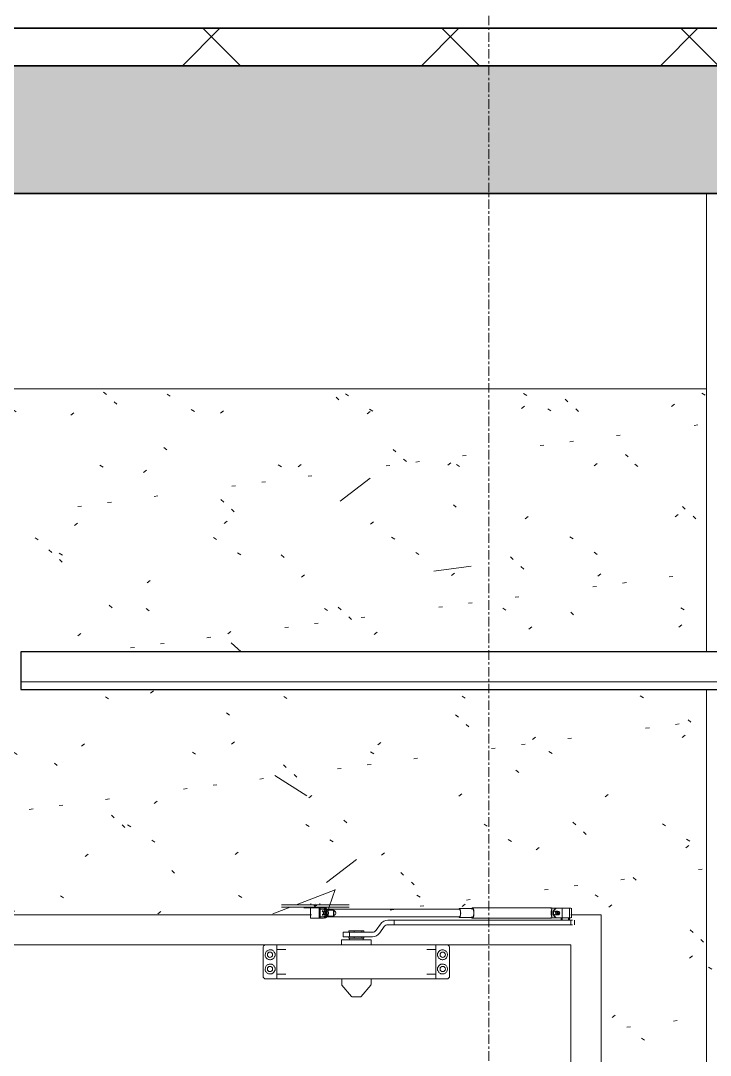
# Model space of a CAD drawing. Header units: millimetres. Extents: x 1240 to 198004, y -7796 to 35300.
# Drawn here: x 161841 to 162759, y 4213 to 5590 of the extents above; entities that cross this region are included whole.
import ezdxf

# ---------------------------------------------------------------- set-up
doc = ezdxf.new("R2010")
doc.units = ezdxf.units.MM
doc.linetypes.add('Grid Line', pattern=[22.225, 12.7, -3.175, 3.175, -3.175])
for name, color, linetype, lineweight in [('0-2', 50, 'Continuous', 5), ('A-CLNG', 13, 'Continuous', 9), ('A-CLNG-1', 13, 'Continuous', 25), ('A-CLNG-PATT-1', 13, 'Continuous', 9), ('A-DOOR', 31, 'Continuous', 9), ('A-DOOR-FRAM', 31, 'Continuous', 9), ('A-FLOR-1', 10, 'Continuous', 35), ('A-FLOR-3', 192, 'Continuous', 35), ('A-FLOR-PATT-1', 7, 'Continuous', 9), ('A-FLOR-PATT-3', 8, 'Continuous', 9), ('A-WALL-PATT-4', 111, 'Continuous', 9), ('I-WALL', 2, 'Continuous', 9), ('S-BEAM-3', 7, 'Continuous', 9), ('S-GRID-1', 1, 'Grid Line', 9)]:
    doc.layers.add(name, color=color, linetype=linetype, lineweight=lineweight)
pattern_1 = [(50, (196301.1, 0), (1093.104, -95.634), [114.3, -1257.3]), (355, (196301.1, 0), (-211.457, 1146.34), [91.44, -1005.84]), (100.451, (196392.2, -8), (881.656, 1050.7), [97.14, -1068.54]), (46.184, (196301.1, 304.8), (1626.475, -252.257), [171.45, -1885.95]), (96.636, (196436.6, 283.8), (1424.416, 1484.565), [145.71, -1602.81]), (351.184, (196301.1, 304.8), (1424.43, 1484.55), [137.16, -1508.76]), (21, (196453.5, 228.6), (909.686, -613.59), [114.3, -1257.3]), (326, (196453.5, 228.6), (370.812, 1105.13), [91.44, -1005.84]), (71.451, (196529.3, 177.5), (1280.503, 491.528), [97.14, -1068.54]), (37.5, (196301.1, 0), (18.5313, 507.3303), [50.292, -943.356, 50.292, -970.788, -1009.65]), (37.5, (196301.1, 0), (18.5313, 507.3303), [-2014.728, 50.292, -959.358]), (7.5, (196301.1, 0), (400.918, 601.084), [50.292, -531.876, 50.292, -920.496, -384.81]), (7.5, (196301.1, 0), (400.918, 601.084), [-1552.956, 50.292, -334.518]), (327.5, (195961.25, 0), (813.545, -34.3737), [50.292, -330.708, 50.292, -1138.428, -1577.34]), (327.5, (195961.25, 0), (813.545, -34.3737), [-1569.72, 50.292, -1527.048]), (317.5, (195808.85, 0), (888.775, 152.56), [50.292, -445.008, 50.292, -739.14, -1120.14]), (317.5, (195808.85, 0), (888.775, 152.56), [-1284.732, 50.292, -1069.848])]
pattern_2 = [(37.5, (196301.1, 0), (-4.79953, 146.8239), [5.029, -110.795, 5.029, -124.511, -123.825]), (37.5, (196301.1, 0), (-4.79953, 146.8239), [-245.364, 5.029, -118.796]), (7.5, (196301.1, 0), (134.8574, 215.0472), [5.029, -57.455, 5.029, -99.365, -40.005]), (7.5, (196301.1, 0), (134.8574, 215.0472), [-166.878, 5.029, -34.976]), (327.5, (196207.37, 0), (237.29776, 0.4316), [5.029, -33.071, 5.029, -132.131, -179.07]), (327.5, (196207.37, 0), (237.29776, 0.4316), [-175.26, 5.029, -174.041]), (317.5, (196207.37, 0), (229.0671, 66.8792), [5.029, -14.021, 5.029, -84.887, -102.87]), (317.5, (196207.37, 0), (229.0671, 66.8792), [-108.966, 5.029, -97.841])]

# ---------------------------------------------------------------- blocks, each defined once
blk = doc.blocks.new('NCV_TKTC_KET CAU_rvt-2-TKCS_MẶT ĐỨNG NỘI KHU 2')
at = {"layer": 'A-FLOR-PATT-1'}
blk.add_hatch(color=256, dxfattribs=at).paths.add_polyline_path([(-26936.9, 5360), (-26936.9, 5530), (-45737.4, 5530), (-45737.4, 5360), (-27379.4, 5360)])
at = {"layer": 'A-FLOR-1'}
for p, q in [((-26936.9, 5530), (-45737.4, 5530)), ((-45737.4, 5360), (-26936.9, 5360))]:
    blk.add_line(p, q, dxfattribs=at)
at = {"layer": 'S-BEAM-3'}
blk.add_line((-33546.9, 5100), (-35535.3, 5100), dxfattribs=at)
blk = doc.blocks.new('FD_07 - FD_07-1700x2200-CỬA ĐI 2 CÁNH-V381-TKCS_MẶT ĐỨNG NỘI KHU 2')
at = {"layer": 'A-DOOR'}
for p, q in [((-34112.8, 4413.5), (-34112.4, 4413.5)), ((-34112.8, 4410.5), (-34112.4, 4410.5)), ((-34112.4, 4413.5), (-34093.1, 4413.5)), ((-34112.4, 4410.5), (-34093.1, 4410.5)), ((-34093.1, 4413.5), (-34092.8, 4413.5)), ((-34093.1, 4410.5), (-34092.8, 4410.5)), ((-34092.7, 4413.5), (-34087.5, 4413.5)), ((-34092.7, 4410.5), (-34087.5, 4410.5)), ((-34087.5, 4413.5), (-34086.4, 4413.5)), ((-34087.5, 4410.5), (-34086.4, 4410.5)), ((-34086.4, 4413.5), (-34069.9, 4413.5)), ((-34086.4, 4410.5), (-34069.9, 4410.5)), ((-34080.8, 4409.5), (-34082.8, 4409.5)), ((-34082.8, 4409.5), (-34080.8, 4409.5)), ((-34073.4, 4409.5), (-34080.8, 4409.5)), ((-34074.3, 4409.5), (-34074.3, 4395.5)), ((-34073.7, 4409.5), (-34074, 4409.5)), ((-34074, 4409.5), (-34062.5, 4409.5)), ((-34073.8, 4415.3), (-34073.8, 4413.5)), ((-34072.8, 4410.5), (-34072.8, 4409.5)), ((-34067.8, 4413.5), (-34070.3, 4413.5)), ((-34070.3, 4413.5), (-34067.8, 4413.5)), ((-34067.8, 4410.5), (-34070.3, 4410.5)), ((-34070.3, 4410.5), (-34067.8, 4410.5)), ((-34067.8, 4410.5), (-34070.3, 4410.5)), ((-34070.3, 4410.5), (-34067.8, 4410.5)), ((-34069.9, 4413.5), (-34065.7, 4413.5)), ((-34069.9, 4413.5), (-34065.7, 4413.5)), ((-34065.7, 4412.5), (-34069.9, 4412.5)), ((-34069.9, 4410.5), (-34065.7, 4410.5)), ((-34069.9, 4410.5), (-34065.7, 4410.5)), ((-34067.8, 4413.5), (-34069.3, 4413.5)), ((-34069.3, 4413.5), (-34067.8, 4413.5)), ((-34067.8, 4415.3), (-34067.8, 4415.3)), ((-34067.8, 4415.3), (-34067.8, 4415.3)), ((-34067.8, 4413.5), (-34065.3, 4413.5)), ((-34065.3, 4413.5), (-34067.8, 4413.5)), ((-34067.8, 4413.5), (-34066.2, 4413.5)), ((-34066.2, 4413.5), (-34067.8, 4413.5)), ((-34067.8, 4410.5), (-34065.3, 4410.5)), ((-34065.3, 4410.5), (-34067.8, 4410.5)), ((-34067.8, 4410.5), (-34065.3, 4410.5)), ((-34065.3, 4410.5), (-34067.8, 4410.5)), ((-34065.7, 4413.5), (-34049.2, 4413.5)), ((-34065.7, 4410.5), (-34049.2, 4410.5)), ((-34062.8, 4409.5), (-34062.8, 4410.5)), ((-34062.5, 4409.5), (-34056.9, 4409.5)), ((-34062.5, 4409.5), (-34062.5, 4395.5)), ((-33875.8, 4407.5), (-34062.2, 4407.5)), ((-34061.8, 4413.5), (-34061.8, 4415.3)), ((-34061.3, 4395.5), (-34061.3, 4409.5)), ((-34054.8, 4409.5), (-34056.9, 4409.5)), ((-34056.6, 4406.5), (-34051.8, 4406.5)), ((-34053.4, 4406.5), (-34056.6, 4406.5)), ((-34052.8, 4409.5), (-34054.8, 4409.5)), ((-34054.8, 4409.5), (-34052.8, 4409.5)), ((-34052.2, 4406.5), (-34053.4, 4406.5)), ((-34051.8, 4406.5), (-34050.6, 4406.5)), ((-34050.6, 4406.5), (-34043.7, 4406.5)), ((-34049.2, 4413.5), (-34048, 4413.5)), ((-34049.2, 4410.5), (-34048, 4410.5)), ((-34048, 4413.5), (-34042.8, 4413.5)), ((-34048, 4410.5), (-34042.8, 4410.5)), ((-34043.7, 4398.5), (-34043.7, 4406.5)), ((-34042.8, 4413.5), (-34042.4, 4413.5)), ((-34042.8, 4410.5), (-34042.4, 4410.5)), ((-34042.4, 4413.5), (-34023.2, 4413.5)), ((-34042.4, 4410.5), (-34023.2, 4410.5)), ((-34023.2, 4413.5), (-34022.8, 4413.5)), ((-34023.2, 4410.5), (-34022.8, 4410.5)), ((-33858.4, 4408.5), (-33875.8, 4408.5)), ((-33753.8, 4409.5), (-33858.4, 4409.5)), ((-33754.6, 4409), (-33752.9, 4409)), ((-33752.9, 4409), (-33746.1, 4409)), ((-33752.9, 4409), (-33752.9, 4396)), ((-33752.9, 4396.4), (-33752.9, 4408.6)), ((-33752.9, 4408.6), (-33752.9, 4396.4)), ((-33746.6, 4409), (-33746.1, 4409)), ((-33746.1, 4409), (-33739, 4409)), ((-33739, 4409), (-33727.4, 4409)), ((-33739, 4409), (-33739, 4396)), ((-33729.3, 4393), (-33729.3, 4409)), ((-33726.8, 4396), (-33726.8, 4409)), ((-34074, 4395.5), (-34074.3, 4395.5)), ((-34074.3, 4395.5), (-34072.6, 4395.5)), ((-34062.5, 4395.5), (-34074, 4395.5)), ((-34056.9, 4395.5), (-34062.5, 4395.5)), ((-34062.2, 4397.5), (-33875.8, 4397.5)), ((-34058.2, 4405.8), (-34058.2, 4403.9)), ((-34058.2, 4401), (-34058.2, 4399.2)), ((-34056.6, 4398.5), (-34053.4, 4398.5)), ((-34051.8, 4398.5), (-34056.6, 4398.5)), ((-34053.4, 4398.5), (-34052.2, 4398.5)), ((-34050.6, 4398.5), (-34051.8, 4398.5)), ((-34043.7, 4398.5), (-34050.6, 4398.5)), ((-33971.2, 4393), (-33971.2, 4393)), ((-33962.8, 4393), (-33971.2, 4393)), ((-33962.8, 4387), (-33962.8, 4393)), ((-33962.8, 4393), (-33727.4, 4393)), ((-33875.8, 4396.5), (-33858.4, 4396.5)), ((-33858.4, 4395.5), (-33753.8, 4395.5)), ((-33752.9, 4396), (-33754.6, 4396)), ((-33746.1, 4396), (-33752.9, 4396)), ((-33746.1, 4396), (-33746.6, 4396)), ((-33739, 4396), (-33746.1, 4396)), ((-33740.3, 4396), (-33740.3, 4393)), ((-33739.1, 4396.2), (-33739.1, 4393)), ((-33727.4, 4396), (-33739, 4396)), ((-33730.5, 4393), (-33730.5, 4396)), ((-33727.4, 4393), (-33725.2, 4393)), ((-33727.4, 4393), (-33727.4, 4387)), ((-33722.8, 4387), (-33722.8, 4393)), ((-34023.2, 4379), (-34015.8, 4379)), ((-34023.2, 4379), (-34023.2, 4377)), ((-34015.8, 4379), (-34005.8, 4379)), ((-34015.8, 4379), (-34015.8, 4377)), ((-34005.8, 4379), (-34003.1, 4379)), ((-34005.8, 4379), (-34005.8, 4377)), ((-34003.1, 4377), (-34003.1, 4379)), ((-33981, 4387.9), (-33986.8, 4379.6)), ((-33981.9, 4376.1), (-33976.1, 4384.4)), ((-33971.2, 4387), (-33962.8, 4387)), ((-33727.4, 4387), (-33962.8, 4387)), ((-33725.2, 4387), (-33727.4, 4387)), ((-34032.7, 4367), (-34032.7, 4360)), ((-34032, 4367), (-34032.7, 4367)), ((-34032.7, 4367), (-34032, 4367)), ((-34032, 4367), (-33993.6, 4367)), ((-34030.6, 4377), (-34030.6, 4371)), ((-34028.4, 4377), (-34030.6, 4377)), ((-34030.6, 4377), (-34022.1, 4377)), ((-34022.1, 4371), (-34030.6, 4371)), ((-34030.6, 4371), (-34028.4, 4371)), ((-34023.2, 4371), (-34023.2, 4369)), ((-34019.5, 4369), (-34023.2, 4369)), ((-33991.8, 4377), (-34022.1, 4377)), ((-34022.1, 4377), (-34022.1, 4371)), ((-34022.1, 4371), (-33991.8, 4371)), ((-34022.1, 4369), (-34022.1, 4367)), ((-34021.8, 4369), (-34022.1, 4369)), ((-34022.1, 4369), (-34021.8, 4369)), ((-34020.9, 4369), (-34021.8, 4369)), ((-34021.8, 4369), (-34020.9, 4369)), ((-34010.8, 4369), (-34019.5, 4369)), ((-34019.5, 4369), (-34015.5, 4369)), ((-34015.8, 4369), (-34019.5, 4369)), ((-34015.8, 4371), (-34015.8, 4369)), ((-34010.8, 4369), (-34015.8, 4369)), ((-34015.5, 4369), (-34006.8, 4369)), ((-34004.4, 4369), (-34010.8, 4369)), ((-34005.8, 4369), (-34010.8, 4369)), ((-34006.8, 4369), (-34004.5, 4369)), ((-34005.8, 4371), (-34005.8, 4369)), ((-34004.4, 4369), (-34005.8, 4369)), ((-34004.5, 4369), (-34004.1, 4369)), ((-34004.1, 4369), (-34004.4, 4369)), ((-34003.1, 4369), (-34004.4, 4369)), ((-34004.1, 4367), (-34004.1, 4369)), ((-34003.1, 4369), (-34003.1, 4371)), ((-33993.6, 4367), (-33994.3, 4367)), ((-33993.6, 4360), (-33993.6, 4367)), ((-34134.1, 4360), (-34537.4, 4360)), ((-34137.1, 4318), (-34137.1, 4357)), ((-34134.1, 4360), (-34121.9, 4360)), ((-34119.1, 4360), (-34121.9, 4360)), ((-34121.9, 4360), (-34119.9, 4360)), ((-34119.5, 4360), (-34119.2, 4360)), ((-33907.1, 4360), (-34119.1, 4360)), ((-34119.1, 4360), (-34119.1, 4359.7)), ((-34119.1, 4359.7), (-34119.1, 4351.1)), ((-34107.1, 4354), (-34119.1, 4354)), ((-34119.1, 4351.1), (-34119.1, 4349.3)), ((-33907.1, 4354), (-33919.1, 4354)), ((-33904.4, 4360), (-33907.1, 4360)), ((-33907.1, 4360), (-33906.8, 4360)), ((-33907.1, 4359.7), (-33907.1, 4360)), ((-33907.1, 4351.1), (-33907.1, 4359.7)), ((-33907.1, 4349.3), (-33907.1, 4351.1)), ((-33906.4, 4360), (-33904.4, 4360)), ((-33904.4, 4360), (-33892.1, 4360)), ((-33727.4, 4360), (-33892.1, 4360)), ((-33889.1, 4357), (-33889.1, 4318)), ((-33727.4, 2200), (-33727.4, 4360)), ((-34119.1, 4349.3), (-34119.1, 4325.7)), ((-33907.1, 4325.7), (-33907.1, 4349.3)), ((-34119.1, 4325.7), (-34119.1, 4323.9)), ((-34119.1, 4323.9), (-34119.1, 4315.3)), ((-33907.1, 4323.9), (-33907.1, 4325.7)), ((-33907.1, 4315.3), (-33907.1, 4323.9)), ((-34121.9, 4315), (-34134.1, 4315)), ((-34119.9, 4315), (-34121.9, 4315)), ((-34119.2, 4315), (-34119.5, 4315)), ((-34119.1, 4321), (-34107.1, 4321)), ((-34119.1, 4315.3), (-34119.1, 4315)), ((-34119.1, 4315), (-33907.1, 4315)), ((-34032.6, 4315), (-34032.6, 4307.4)), ((-33993.6, 4307.4), (-33993.6, 4315)), ((-33919.1, 4321), (-33907.1, 4321)), ((-33907.1, 4315), (-33907.1, 4315.3)), ((-33906.8, 4315), (-33907.1, 4315)), ((-33904.4, 4315), (-33906.4, 4315)), ((-33892.1, 4315), (-33904.4, 4315)), ((-34032.4, 4306.7), (-34019.4, 4291.3)), ((-34006.9, 4291.3), (-33993.9, 4306.7)), ((-34013.1, 4291), (-34013.1, 4291)), ((-34013.1, 4291), (-34013.1, 4291))]:
    blk.add_line(p, q, dxfattribs=at)
at = {"layer": 'A-DOOR', "flags": 128}
for points in [[(-34043.7, 4406.5), (-34042.8, 4406), (-34042, 4405.4), (-34041.3, 4404.7), (-34040.8, 4404), (-34040.6, 4403.3), (-34040.5, 4402.5)], [(-34040.5, 4402.5), (-34040.6, 4401.7), (-34040.8, 4401), (-34041.3, 4400.3), (-34042, 4399.6), (-34042.8, 4399), (-34043.7, 4398.5)], [(-34043.1, 4402.5), (-34043.1, 4403.3), (-34043.3, 4404), (-34043.6, 4404.7)], [(-34043.6, 4400.3), (-34043.3, 4401), (-34043.1, 4401.7), (-34043.1, 4402.5)], [(-34134.1, 4360), (-34134.8, 4359.9), (-34135.4, 4359.7), (-34136, 4359.3), (-34136.5, 4358.9), (-34136.8, 4358.3), (-34137.1, 4357.7), (-34137.1, 4357)], [(-33889.1, 4357), (-33889.2, 4357.7), (-33889.4, 4358.3), (-33889.8, 4358.9), (-33890.3, 4359.3), (-33890.8, 4359.7), (-33891.5, 4359.9), (-33892.1, 4360)], [(-34137.1, 4318), (-34137.1, 4317.3), (-34136.8, 4316.7), (-34136.5, 4316.1), (-34136, 4315.7), (-34135.4, 4315.3), (-34134.8, 4315.1), (-34134.1, 4315)], [(-33892.1, 4315), (-33891.5, 4315.1), (-33890.8, 4315.3), (-33890.3, 4315.7), (-33889.8, 4316.1), (-33889.4, 4316.7), (-33889.2, 4317.3), (-33889.1, 4318)], [(-34032.4, 4306.7), (-34032.4, 4306.7), (-34032.4, 4306.8), (-34032.5, 4306.8), (-34032.5, 4306.8), (-34032.5, 4306.9), (-34032.5, 4306.9), (-34032.5, 4307), (-34032.6, 4307), (-34032.6, 4307), (-34032.6, 4307.1), (-34032.6, 4307.1), (-34032.6, 4307.2), (-34032.6, 4307.2), (-34032.6, 4307.3), (-34032.6, 4307.3), (-34032.6, 4307.3), (-34032.6, 4307.4), (-34032.6, 4307.4)], [(-33993.6, 4307.4), (-33993.6, 4307.4), (-33993.6, 4307.3), (-33993.7, 4307.3), (-33993.7, 4307.2), (-33993.7, 4307.2), (-33993.7, 4307.1), (-33993.7, 4307.1), (-33993.7, 4307.1), (-33993.7, 4307), (-33993.7, 4307), (-33993.8, 4306.9), (-33993.8, 4306.9), (-33993.8, 4306.9), (-33993.8, 4306.8), (-33993.8, 4306.8), (-33993.9, 4306.7), (-33993.9, 4306.7), (-33993.9, 4306.7)], [(-34018.7, 4291), (-34018.8, 4291), (-34018.8, 4291), (-34018.8, 4291), (-34018.9, 4291), (-34018.9, 4291), (-34018.9, 4291), (-34019, 4291), (-34019, 4291), (-34019, 4291.1), (-34019.1, 4291.1), (-34019.1, 4291.1), (-34019.1, 4291.1), (-34019.2, 4291.1), (-34019.2, 4291.1), (-34019.2, 4291.2), (-34019.3, 4291.2), (-34019.3, 4291.2), (-34019.3, 4291.2), (-34019.3, 4291.3), (-34019.4, 4291.3), (-34019.4, 4291.3), (-34019.4, 4291.3)], [(-34013.1, 4291), (-34013.4, 4291), (-34013.6, 4291), (-34013.8, 4291), (-34014, 4291), (-34014.3, 4291), (-34014.5, 4291), (-34014.7, 4291), (-34014.9, 4291), (-34015.1, 4291), (-34015.3, 4291), (-34015.5, 4291), (-34015.7, 4291), (-34015.9, 4291), (-34016.1, 4291), (-34016.3, 4291), (-34016.5, 4291), (-34016.6, 4291), (-34016.8, 4291), (-34017, 4291), (-34017.1, 4291), (-34017.3, 4291), (-34017.4, 4291), (-34017.6, 4291), (-34017.7, 4291), (-34017.8, 4291), (-34018, 4291), (-34018.1, 4291), (-34018.2, 4291), (-34018.3, 4291), (-34018.3, 4291), (-34018.4, 4291), (-34018.5, 4291), (-34018.5, 4291), (-34018.6, 4291), (-34018.6, 4291), (-34018.7, 4291), (-34018.7, 4291), (-34018.7, 4291), (-34018.7, 4291)], [(-34018.7, 4291), (-34018.7, 4291), (-34018.7, 4291), (-34018.7, 4291), (-34018.6, 4291), (-34018.6, 4291), (-34018.6, 4291), (-34018.5, 4291), (-34018.4, 4291), (-34018.4, 4291), (-34018.3, 4291), (-34018.2, 4291), (-34018.1, 4291), (-34018, 4291), (-34017.9, 4291), (-34017.7, 4291), (-34017.6, 4291), (-34017.5, 4291), (-34017.3, 4291), (-34017.2, 4291), (-34017, 4291), (-34016.9, 4291), (-34016.7, 4291), (-34016.5, 4291), (-34016.3, 4291), (-34016.2, 4291), (-34016, 4291), (-34015.8, 4291), (-34015.6, 4291), (-34015.4, 4291), (-34015.2, 4291), (-34015, 4291), (-34014.7, 4291), (-34014.5, 4291), (-34014.3, 4291), (-34014.1, 4291), (-34013.9, 4291), (-34013.6, 4291), (-34013.4, 4291), (-34013.2, 4291), (-34013.1, 4291)], [(-34013.1, 4291), (-34012.9, 4291), (-34012.7, 4291), (-34012.5, 4291), (-34012.3, 4291), (-34012, 4291), (-34011.8, 4291), (-34011.6, 4291), (-34011.4, 4291), (-34011.2, 4291), (-34011, 4291), (-34010.8, 4291), (-34010.6, 4291), (-34010.4, 4291), (-34010.2, 4291), (-34010, 4291), (-34009.8, 4291), (-34009.6, 4291), (-34009.5, 4291), (-34009.3, 4291), (-34009.1, 4291), (-34009, 4291), (-34008.8, 4291), (-34008.7, 4291), (-34008.6, 4291), (-34008.5, 4291), (-34008.3, 4291), (-34008.2, 4291), (-34008.1, 4291), (-34008, 4291), (-34007.9, 4291), (-34007.9, 4291), (-34007.8, 4291), (-34007.7, 4291), (-34007.7, 4291), (-34007.7, 4291), (-34007.6, 4291), (-34007.6, 4291), (-34007.6, 4291), (-34007.6, 4291)], [(-34007.6, 4291), (-34007.6, 4291), (-34007.6, 4291), (-34007.6, 4291), (-34007.6, 4291), (-34007.7, 4291), (-34007.7, 4291), (-34007.8, 4291), (-34007.9, 4291), (-34007.9, 4291), (-34008, 4291), (-34008.1, 4291), (-34008.2, 4291), (-34008.3, 4291), (-34008.4, 4291), (-34008.5, 4291), (-34008.7, 4291), (-34008.8, 4291), (-34009, 4291), (-34009.1, 4291), (-34009.3, 4291), (-34009.4, 4291), (-34009.6, 4291), (-34009.8, 4291), (-34009.9, 4291), (-34010.1, 4291), (-34010.3, 4291), (-34010.5, 4291), (-34010.7, 4291), (-34010.9, 4291), (-34011.1, 4291), (-34011.3, 4291), (-34011.5, 4291), (-34011.8, 4291), (-34012, 4291), (-34012.2, 4291), (-34012.4, 4291), (-34012.6, 4291), (-34012.9, 4291), (-34013.1, 4291), (-34013.1, 4291)], [(-34006.9, 4291.3), (-34006.9, 4291.3), (-34006.9, 4291.3), (-34006.9, 4291.2), (-34007, 4291.2), (-34007, 4291.2), (-34007, 4291.2), (-34007.1, 4291.2), (-34007.1, 4291.1), (-34007.1, 4291.1), (-34007.2, 4291.1), (-34007.2, 4291.1), (-34007.2, 4291.1), (-34007.3, 4291.1), (-34007.3, 4291), (-34007.3, 4291), (-34007.4, 4291), (-34007.4, 4291), (-34007.4, 4291), (-34007.5, 4291), (-34007.5, 4291), (-34007.5, 4291), (-34007.6, 4291)]]:
    blk.add_lwpolyline(points, dxfattribs=at)
at = {"layer": 'A-DOOR'}
for centre, start, end in [((-34128.1, 4347), 0, 180), ((-34128.1, 4347), 180, 0), ((-33898.1, 4347), 0, 180), ((-33898.1, 4347), 180, 0), ((-34128.1, 4328), 0, 180), ((-34128.1, 4328), 180, 0), ((-33898.1, 4328), 0, 180), ((-33898.1, 4328), 180, 0)]:
    blk.add_arc(centre, 3.5, start, end, dxfattribs=at)
for centre, major_axis, ratio, start_param, end_param in [((-34056.9, 4402.5), (0, 7), 0.965835, 4.712389, 6.283185), ((-34059.5, 4402.5), (0, 7), 0.965835, 4.712389, 5.759587), ((-34057.4, 4402.5), (0, 7), 0.965835, 4.712389, 6.021386), ((-34058.9, 4402.5), (0, 7), 0.965835, 4.974188, 5.759587), ((-33875.8, 4402.5), (0, 6), 0.259156, 4.712389, 6.806784), ((-33875.8, 4402.5), (0, 5), 0.259156, 4.712389, 6.283185), ((-33858.4, 4402.5), (0, 7), 0.259156, 4.712389, 7.068583), ((-33858.4, 4402.5), (0, 6), 0.259156, 4.712389, 6.806784), ((-33753.8, 4402.5), (0, 7), 0.259156, 5.776005, 6.283185), ((-33744.7, 4402.5), (0, 6.79), 0.965835, 0.291061, 1.570796), ((-33744.2, 4402.5), (0, 6.79), 0.965835, 0.291061, 1.570796), ((-34057.3, 4402.5), (0, 2.5), 0.965835, 0.261799, 0.523599), ((-34057.3, 4402.5), (0, 2.5), 0.965835, 2.617994, 2.879793), ((-34056.7, 4402.5), (0, 2.5), 0.965835, 0.261799, 0.523599), ((-34056.7, 4402.5), (0, 2.5), 0.965835, 0.261799, 0.523599), ((-34056.7, 4402.5), (0, 2.5), 0.965835, 2.617994, 2.879793), ((-34056.7, 4402.5), (0, 2.5), 0.965835, 2.617994, 2.879793), ((-34059, 4402.5), (0, 5), 0.259156, 4.942493, 5.172597), ((-34059, 4402.5), (0, 5), 0.259156, 4.252181, 4.482285), ((-34055.2, 4402.5), (0, 2.5), 0.965835, 0.785398, 1.047198), ((-34055.2, 4402.5), (0, 2.5), 0.965835, 0.785398, 1.047198), ((-34055.2, 4402.5), (0, 2.5), 0.965835, 2.094395, 2.356194), ((-34055.2, 4402.5), (0, 2.5), 0.965835, 2.094395, 2.356194), ((-34054.6, 4402.5), (0, 2.5), 0.965835, 4.712389, 7.853982), ((-34054.6, 4402.5), (0, 2.5), 0.965835, 1.570796, 4.712389), ((-34056.9, 4402.5), (0, 7), 0.965835, 3.141593, 4.712389), ((-34055.2, 4402.5), (0, 2.5), 0.965835, 4.712389, 6.806784), ((-34055.2, 4402.5), (0, 2.5), 0.965835, 4.712389, 6.806784), ((-34055.2, 4402.5), (0, 2.5), 0.965835, 2.617994, 4.712389), ((-34055.2, 4402.5), (0, 2.5), 0.965835, 2.617994, 4.712389), ((-34056.7, 4402.5), (0, 2.5), 0.965835, 4.712389, 6.021386), ((-34056.7, 4402.5), (0, 2.5), 0.965835, 4.712389, 6.021386), ((-34057.3, 4402.5), (0, 2.5), 0.965835, 4.712389, 5.759587), ((-34056.7, 4402.5), (0, 2.5), 0.965835, 3.403392, 4.712389), ((-34059.5, 4402.5), (0, 7), 0.965835, 3.665191, 4.712389), ((-34057.3, 4402.5), (0, 2.5), 0.965835, 3.665191, 4.712389), ((-34056.7, 4402.5), (0, 2.5), 0.965835, 3.403392, 4.712389), ((-34057.4, 4402.5), (0, 7), 0.965835, 3.403392, 4.712389), ((-34058.9, 4402.5), (0, 7), 0.965835, 3.665191, 4.45059), ((-33971.2, 4381), (0, 12), 1, 0, 0.959931), ((-33875.8, 4402.5), (0, 6), 0.259156, 2.617994, 4.712389), ((-33875.8, 4402.5), (0, 5), 0.259156, 3.141593, 4.712389), ((-33858.4, 4402.5), (0, 7), 0.259156, 2.356194, 4.712389), ((-33858.4, 4402.5), (0, 6), 0.259156, 2.617994, 4.712389), ((-33753.8, 4402.5), (0, 7), 0.259156, 3.141593, 3.648773), ((-33744.7, 4402.5), (0, 6.79), 0.965835, 1.570796, 2.850532), ((-33744.2, 4402.5), (0, 6.79), 0.965835, 1.570796, 2.850532), ((-33747.2, 4402.5), (0, 2.5), 0.965835, 4.712389, 7.068583), ((-33747.1, 4402.5), (0, 2.5), 0.965835, 4.712389, 7.068583), ((-33747.7, 4402.5), (0, 2.5), 0.965835, 4.712389, 6.806784), ((-33747.2, 4402.5), (0, 2.5), 0.965835, 2.356194, 4.712389), ((-33747.7, 4402.5), (0, 2.5), 0.965835, 2.617994, 4.712389), ((-33747.1, 4402.5), (0, 2.5), 0.965835, 2.356194, 4.712389), ((-33745.4, 4402.5), (0, 2.5), 0.965835, 4.712389, 7.853982), ((-33745.4, 4402.5), (0, 2.5), 0.965835, 4.712389, 7.853982), ((-33745.4, 4402.5), (0, 2.5), 0.965835, 1.570796, 4.712389), ((-33745.4, 4402.5), (0, 2.5), 0.965835, 1.570796, 4.712389), ((-33744.8, 4402.5), (0, 2.5), 0.965835, 4.712389, 7.853982), ((-33744.8, 4402.5), (0, 2.5), 0.965835, 1.570796, 4.712389), ((-33991.8, 4383), (0, 6), 1, 3.141593, 4.101524), ((-33971.2, 4381), (0, 6), 1, 0, 0.959931), ((-33991.8, 4383), (0, 12), 1, 3.141593, 4.101524)]:
    blk.add_ellipse(centre, major_axis=major_axis, ratio=ratio, start_param=start_param, end_param=end_param, dxfattribs=at)
for points, knots in [([(-33754, 4402.5), (-33754, 4402.8), (-33754, 4403.2), (-33753.9, 4403.7), (-33753.9, 4404), (-33753.8, 4404.4), (-33753.7, 4404.8), (-33753.7, 4405), (-33753.6, 4405.3), (-33753.6, 4405.4), (-33753.5, 4405.6), (-33753.5, 4405.8), (-33753.4, 4406.1), (-33753.3, 4406.3), (-33753.3, 4406.5), (-33753.2, 4406.7), (-33753.2, 4406.8), (-33753.2, 4407), (-33753.1, 4407.3), (-33753, 4407.5), (-33753, 4407.8), (-33752.9, 4408.2), (-33752.9, 4408.5), (-33752.9, 4408.6)], [0, 0, 0, 0, 0.1, 0.15, 0.2, 0.25, 0.3, 0.35, 0.375, 0.4, 0.425, 0.45, 0.5, 0.55, 0.575, 0.6, 0.625, 0.65, 0.7, 0.75, 0.8, 0.9, 1, 1, 1, 1]), ([(-33752.9, 4396.4), (-33752.9, 4396.5), (-33752.9, 4396.8), (-33753, 4397.2), (-33753, 4397.5), (-33753.1, 4397.7), (-33753.2, 4398), (-33753.2, 4398.2), (-33753.2, 4398.3), (-33753.3, 4398.5), (-33753.3, 4398.7), (-33753.4, 4398.9), (-33753.5, 4399.2), (-33753.5, 4399.4), (-33753.6, 4399.6), (-33753.6, 4399.7), (-33753.7, 4400), (-33753.7, 4400.2), (-33753.8, 4400.6), (-33753.9, 4401), (-33753.9, 4401.3), (-33754, 4401.8), (-33754, 4402.2), (-33754, 4402.5)], [0, 0, 0, 0, 0.1, 0.2, 0.25, 0.3, 0.35, 0.375, 0.4, 0.425, 0.45, 0.5, 0.55, 0.575, 0.6, 0.625, 0.65, 0.7, 0.75, 0.8, 0.85, 0.9, 1, 1, 1, 1]), ([(-34134.5, 4347), (-34134.5, 4348.2), (-34134, 4350), (-34132.5, 4351.9), (-34131, 4352.9), (-34129.4, 4353.5), (-34127.6, 4353.7), (-34125.8, 4353.4), (-34124.2, 4352.6), (-34122.8, 4351.4), (-34122.2, 4350.4), (-34121.9, 4349.9)], [0, 0, 0, 0, 0.2, 0.3, 0.4, 0.5, 0.6, 0.7, 0.8, 0.9, 1, 1, 1, 1]), ([(-33904.4, 4349.9), (-33903.9, 4351), (-33902.7, 4352.3), (-33900.5, 4353.4), (-33898.7, 4353.7), (-33896.9, 4353.5), (-33895.2, 4352.9), (-33893.8, 4351.9), (-33892.7, 4350.5), (-33891.9, 4348.8), (-33891.8, 4347.6), (-33891.8, 4347)], [0, 0, 0, 0, 0.2, 0.3, 0.4, 0.5, 0.6, 0.7, 0.8, 0.9, 1, 1, 1, 1]), ([(-34121.9, 4344.1), (-34122.4, 4343), (-34123.6, 4341.7), (-34125.8, 4340.6), (-34127.6, 4340.3), (-34129.4, 4340.5), (-34131, 4341.1), (-34132.5, 4342.1), (-34133.6, 4343.5), (-34134.4, 4345.2), (-34134.5, 4346.4), (-34134.5, 4347)], [0, 0, 0, 0, 0.2, 0.3, 0.4, 0.5, 0.6, 0.7, 0.8, 0.9, 1, 1, 1, 1]), ([(-33891.8, 4347), (-33891.8, 4345.8), (-33892.3, 4344), (-33893.8, 4342.1), (-33895.2, 4341.1), (-33896.9, 4340.5), (-33898.7, 4340.3), (-33900.5, 4340.6), (-33902.1, 4341.4), (-33903.5, 4342.6), (-33904.1, 4343.6), (-33904.4, 4344.1)], [0, 0, 0, 0, 0.2, 0.3, 0.4, 0.5, 0.6, 0.7, 0.8, 0.9, 1, 1, 1, 1]), ([(-34134.5, 4328), (-34134.5, 4329.2), (-34134, 4331), (-34132.5, 4332.9), (-34131, 4333.9), (-34129.4, 4334.5), (-34127.6, 4334.7), (-34125.8, 4334.4), (-34124.2, 4333.6), (-34122.8, 4332.4), (-34122.2, 4331.4), (-34121.9, 4330.9)], [0, 0, 0, 0, 0.2, 0.3, 0.4, 0.5, 0.6, 0.7, 0.8, 0.9, 1, 1, 1, 1]), ([(-34121.9, 4325.1), (-34122.4, 4324), (-34123.6, 4322.7), (-34125.8, 4321.6), (-34127.6, 4321.3), (-34129.4, 4321.5), (-34131, 4322.1), (-34132.5, 4323.1), (-34133.6, 4324.5), (-34134.4, 4326.2), (-34134.5, 4327.4), (-34134.5, 4328)], [0, 0, 0, 0, 0.2, 0.3, 0.4, 0.5, 0.6, 0.7, 0.8, 0.9, 1, 1, 1, 1]), ([(-33904.4, 4330.9), (-33903.9, 4332), (-33902.7, 4333.3), (-33900.5, 4334.4), (-33898.7, 4334.7), (-33896.9, 4334.5), (-33895.2, 4333.9), (-33893.8, 4332.9), (-33892.7, 4331.5), (-33891.9, 4329.8), (-33891.8, 4328.6), (-33891.8, 4328)], [0, 0, 0, 0, 0.2, 0.3, 0.4, 0.5, 0.6, 0.7, 0.8, 0.9, 1, 1, 1, 1]), ([(-33891.8, 4328), (-33891.8, 4326.8), (-33892.3, 4325), (-33893.8, 4323.1), (-33895.2, 4322.1), (-33896.9, 4321.5), (-33898.7, 4321.3), (-33900.5, 4321.6), (-33902.1, 4322.4), (-33903.5, 4323.6), (-33904.1, 4324.6), (-33904.4, 4325.1)], [0, 0, 0, 0, 0.2, 0.3, 0.4, 0.5, 0.6, 0.7, 0.8, 0.9, 1, 1, 1, 1])]:
    blk.add_open_spline(points, degree=3, knots=knots, dxfattribs=at)
for points in [[(-34121.9, 4349.9), (-34121.7, 4349.4), (-34121.3, 4348.5), (-34121.2, 4347.5), (-34121.2, 4347)], [(-34121.2, 4347), (-34121.2, 4346.5), (-34121.3, 4345.5), (-34121.7, 4344.6), (-34121.9, 4344.1)], [(-33905.1, 4347), (-33905.1, 4347.5), (-33905, 4348.5), (-33904.6, 4349.4), (-33904.4, 4349.9)], [(-33904.4, 4344.1), (-33904.6, 4344.6), (-33905, 4345.5), (-33905.1, 4346.5), (-33905.1, 4347)], [(-34121.9, 4330.9), (-34121.7, 4330.4), (-34121.3, 4329.5), (-34121.2, 4328.5), (-34121.2, 4328)], [(-34121.2, 4328), (-34121.2, 4327.5), (-34121.3, 4326.5), (-34121.7, 4325.6), (-34121.9, 4325.1)], [(-33905.1, 4328), (-33905.1, 4328.5), (-33905, 4329.5), (-33904.6, 4330.4), (-33904.4, 4330.9)], [(-33904.4, 4325.1), (-33904.6, 4325.6), (-33905, 4326.5), (-33905.1, 4327.5), (-33905.1, 4328)]]:
    blk.add_open_spline(points, degree=3, dxfattribs=at)
at = {"layer": 'A-DOOR-FRAM'}
for p, q in [((-34940.6, 4360), (-34134.1, 4360)), ((-34121.9, 4360), (-34119.1, 4360)), ((-33907.1, 4360), (-33904.4, 4360)), ((-33892.1, 4360), (-33727.4, 4360)), ((-33727.4, 2200), (-33727.4, 4360))]:
    blk.add_line(p, q, dxfattribs=at)

msp = doc.modelspace()

# ---------------------------------------------------------------- hatches: boundary and pattern name
at = {"layer": 'A-CLNG-PATT-1'}
h = msp.add_hatch(dxfattribs=at)
h.set_pattern_fill('FP_45', color=256, style=0, pattern_type=2)
h.set_pattern_definition([(0, (196301.1, 0), (1219.2, 304.8), [50.292, -864.108, 50.292, -864.108, -4876.8]), (0, (196301.1, 0), (1219.2, 304.8), [-1828.8, 50.292, -1778.508, 50.292, -864.108, -2133.6]), (0, (196301.1, 0), (1219.2, 304.8), [-4572, 50.292, -559.308, 50.292, -1473.708]), (120, (196758.3, 152.4), (-873.5645, 903.4582), [50.292, -864.108, 50.292, -864.108, -4876.8]), (120, (196758.3, 152.4), (-873.5645, 903.4582), [-1828.8, 50.292, -1778.508, 50.292, -864.108, -2133.6]), (120, (196758.3, 152.4), (-873.5645, 903.4582), [-4572, 50.292, -559.308, 50.292, -1473.708]), (240, (196910.7, 762), (-345.6355, -1208.2582), [50.292, -864.108, 50.292, -864.108, -4876.8]), (240, (196910.7, 762), (-345.6355, -1208.2582), [-1828.8, 50.292, -1778.508, 50.292, -864.108, -2133.6]), (240, (196910.7, 762), (-345.6355, -1208.2582), [-4572, 50.292, -559.308, 50.292, -1473.708])])
h.paths.add_polyline_path([(156463.7, 4700), (157286.3, 4700), (157286.3, 4710), (156463.7, 4710)])
h.paths.add_polyline_path([(169561.5, 4700), (169564.2, 4700), (169564.2, 4710), (161841.2, 4710), (161841.2, 4700), (169241.6, 4700)])
h.paths.add_polyline_path([(157441.2, 4700), (159486.3, 4700), (159486.3, 4710), (157441.2, 4710)])
h.paths.add_polyline_path([(159641.2, 4700), (161686.3, 4700), (161686.3, 4710), (159641.2, 4710)])
at = {"layer": 'A-FLOR-PATT-3'}
h = msp.add_hatch(dxfattribs=at)
h.set_pattern_fill('FP_42', color=256, style=0, pattern_type=2)
h.set_pattern_definition([(45, (196301.1, 0), (-159.099, 159.099), []), (135, (196301.1, 0), (-159.099, -159.099), [])])
h.paths.add_polyline_path([(169164.2, 5530), (169164.2, 5580), (150563.7, 5580), (150563.7, 5530), (168921.7, 5530)])
at = {"layer": 'A-WALL-PATT-4'}
h = msp.add_hatch(dxfattribs=at)
h.set_pattern_fill('FP_38', color=256, style=0, pattern_type=2)
h.set_pattern_definition(pattern_1)
h.paths.add_polyline_path([(162754.2, 2200), (162764.2, 2200), (162764.2, 4700), (162754.2, 4700), (162754.2, 3081.9)])
h.paths.add_polyline_path([(162754.2, 4750), (162764.2, 4750), (162764.2, 5360), (162754.2, 5360), (162754.2, 4782.7)])
h = msp.add_hatch(dxfattribs=at)
h.set_pattern_fill('FP_39', color=256, style=0, pattern_type=2)
h.set_pattern_definition(pattern_2)
h.paths.add_polyline_path([(162754.2, 2200), (162764.2, 2200), (162764.2, 4700), (162754.2, 4700), (162754.2, 3081.9)])
h.paths.add_polyline_path([(162754.2, 4750), (162764.2, 4750), (162764.2, 5360), (162754.2, 5360), (162754.2, 4782.7)])
h = msp.add_hatch(dxfattribs=at)
h.set_pattern_fill('FP_38', color=256, style=0, pattern_type=2)
h.set_pattern_definition(pattern_1)
h.paths.add_polyline_path([(161270.1, 4406.5), (161266.9, 4403.3), (161268, 4400), (161270.1, 4401.7), (161270.1, 4406)])
h.paths.add_polyline_path([(162548.2, 4409), (162553.3, 4402.5), (162553.3, 4400), (162557.4, 4401), (162557.4, 4404), (162556.3, 4405.3), (162554.6, 4405.6), (162548.9, 4408.6)])
h.paths.add_polyline_path([(160913.7, 2200), (160913.7, 4400), (160953.7, 4401), (160954.6, 4409), (161083.5, 4407.4), (161084.8, 4407.7), (161100.9, 4406), (161102.2, 4407.5), (161277.3, 4406), (161278.4, 4401.2), (161279.1, 4400), (161284, 4401.7), (161283.4, 4402.5), (161282.7, 4404.3), (161282.7, 4409.5), (161275.5, 4410.5), (161275.5, 4413.5), (161312.7, 4413.5), (161312.7, 4410.5), (161299.8, 4409.5), (161299.8, 4400), (162228.1, 4401.7), (162227.7, 4409.5), (162214.7, 4410.5), (162214.7, 4413.5), (162251.9, 4413.5), (162251.9, 4410.5), (162244.2, 4409.5), (162244, 4404.9), (162242.8, 4404.2), (162243, 4401.2), (162244.7, 4400.7), (162244.7, 4400), (162248.8, 4401.7), (162248.4, 4402.5), (162250.5, 4406.5), (162426.4, 4405), (162426.8, 4407.7), (162443.8, 4406.7), (162444.3, 4409.5), (162573.8, 4407.8), (162573.8, 4400), (162613.7, 4400), (162613.7, 2200), (162754.2, 2200), (162754.2, 4700), (160773.7, 4700), (160773.7, 2200)])
h.paths.add_polyline_path([(160971.9, 4400), (160974.2, 4400), (160975.4, 4401), (160974.2, 4402.5), (160976.9, 4407.8), (160970.1, 4404), (160970.1, 4401), (160971.1, 4400), (160971.8, 4400)])
h.paths.add_polyline_path([(162257.4, 4400), (162260.5, 4401.7), (162259.5, 4405), (162257.4, 4406), (162257.4, 4400.3)])
h.paths.add_polyline_path([(161274.4, 4410.5), (161269.2, 4410.5), (161270.1, 4413.5), (161274.4, 4413.5)])
h.paths.add_polyline_path([(162277.9, 4410.5), (162258.7, 4410.5), (162260.3, 4413.5), (162277.9, 4413.5)])
h.paths.add_polyline_path([(161319.5, 4410.5), (161319.5, 4413.5), (161338.7, 4413.5), (161338.7, 4410.5)])
h.paths.add_polyline_path([(161268.8, 4410.5), (161249.5, 4410.5), (161249.5, 4413.5), (161268.8, 4413.5)])
h.paths.add_polyline_path([(162258.3, 4410.5), (162253.1, 4410.5), (162253.1, 4413.5), (162258.3, 4413.5)])
h.paths.add_polyline_path([(161296.3, 4410.5), (161296.3, 4412.5), (161292, 4412.5), (161292, 4410.5)])
h.paths.add_polyline_path([(162208, 4410.5), (162188.7, 4410.5), (162188.7, 4413.5), (162208, 4413.5)])
h.paths.add_polyline_path([(162231.2, 4410.5), (162235.4, 4410.5), (162235.4, 4412.5), (162231.2, 4412.5)])
h.paths.add_polyline_path([(162213.6, 4410.5), (162208.4, 4410.5), (162208.4, 4413.5), (162213.6, 4413.5)])
h.paths.add_polyline_path([(161313.9, 4410.5), (161313.9, 4413.5), (161319.1, 4413.5), (161319.1, 4410.5)])
h.paths.add_polyline_path([(160924.4, 4750), (162754.2, 4750), (162754.2, 5100), (160773.7, 5100), (160773.7, 4750), (160864.7, 4750)])
h = msp.add_hatch(dxfattribs=at)
h.set_pattern_fill('FP_39', color=256, style=0, pattern_type=2)
h.set_pattern_definition(pattern_2)
h.paths.add_polyline_path([(161270.1, 4406.5), (161266.9, 4403.3), (161268, 4400), (161270.1, 4401.7), (161270.1, 4406)])
h.paths.add_polyline_path([(162548.2, 4409), (162553.3, 4402.5), (162553.3, 4400), (162557.4, 4401), (162557.4, 4404), (162556.3, 4405.3), (162554.6, 4405.6), (162548.9, 4408.6)])
h.paths.add_polyline_path([(160913.7, 2200), (160913.7, 4400), (160953.7, 4401), (160954.6, 4409), (161083.5, 4407.4), (161084.8, 4407.7), (161100.9, 4406), (161102.2, 4407.5), (161277.3, 4406), (161278.4, 4401.2), (161279.1, 4400), (161284, 4401.7), (161283.4, 4402.5), (161282.7, 4404.3), (161282.7, 4409.5), (161275.5, 4410.5), (161275.5, 4413.5), (161312.7, 4413.5), (161312.7, 4410.5), (161299.8, 4409.5), (161299.8, 4400), (162228.1, 4401.7), (162227.7, 4409.5), (162214.7, 4410.5), (162214.7, 4413.5), (162251.9, 4413.5), (162251.9, 4410.5), (162244.2, 4409.5), (162244, 4404.9), (162242.8, 4404.2), (162243, 4401.2), (162244.7, 4400.7), (162244.7, 4400), (162248.8, 4401.7), (162248.4, 4402.5), (162250.5, 4406.5), (162426.4, 4405), (162426.8, 4407.7), (162443.8, 4406.7), (162444.3, 4409.5), (162573.8, 4407.8), (162573.8, 4400), (162613.7, 4400), (162613.7, 2200), (162754.2, 2200), (162754.2, 4700), (160773.7, 4700), (160773.7, 2200)])
h.paths.add_polyline_path([(160971.9, 4400), (160974.2, 4400), (160975.4, 4401), (160974.2, 4402.5), (160976.9, 4407.8), (160970.1, 4404), (160970.1, 4401), (160971.1, 4400), (160971.8, 4400)])
h.paths.add_polyline_path([(162257.4, 4400), (162260.5, 4401.7), (162259.5, 4405), (162257.4, 4406), (162257.4, 4400.3)])
h.paths.add_polyline_path([(161274.4, 4410.5), (161269.2, 4410.5), (161270.1, 4413.5), (161274.4, 4413.5)])
h.paths.add_polyline_path([(162277.9, 4410.5), (162258.7, 4410.5), (162260.3, 4413.5), (162277.9, 4413.5)])
h.paths.add_polyline_path([(161319.5, 4410.5), (161319.5, 4413.5), (161338.7, 4413.5), (161338.7, 4410.5)])
h.paths.add_polyline_path([(161268.8, 4410.5), (161249.5, 4410.5), (161249.5, 4413.5), (161268.8, 4413.5)])
h.paths.add_polyline_path([(162258.3, 4410.5), (162253.1, 4410.5), (162253.1, 4413.5), (162258.3, 4413.5)])
h.paths.add_polyline_path([(161296.3, 4410.5), (161296.3, 4412.5), (161292, 4412.5), (161292, 4410.5)])
h.paths.add_polyline_path([(162208, 4410.5), (162188.7, 4410.5), (162188.7, 4413.5), (162208, 4413.5)])
h.paths.add_polyline_path([(162231.2, 4410.5), (162235.4, 4410.5), (162235.4, 4412.5), (162231.2, 4412.5)])
h.paths.add_polyline_path([(162213.6, 4410.5), (162208.4, 4410.5), (162208.4, 4413.5), (162213.6, 4413.5)])
h.paths.add_polyline_path([(161313.9, 4410.5), (161313.9, 4413.5), (161319.1, 4413.5), (161319.1, 4410.5)])
h.paths.add_polyline_path([(160924.4, 4750), (162754.2, 4750), (162754.2, 5100), (160773.7, 5100), (160773.7, 4750), (160864.7, 4750)])

# ---------------------------------------------------------------- linework, layer by layer
at = {"layer": 'A-CLNG'}
msp.add_line((169564.2, 4710), (161841.2, 4710), dxfattribs=at)
at = {"layer": 'A-CLNG-1'}
for p, q in [((169564.2, 4750), (161841.2, 4750)), ((161841.2, 4750), (161841.2, 4700)), ((161841.2, 4700), (169564.2, 4700))]:
    msp.add_line(p, q, dxfattribs=at)
at = {"layer": 'A-FLOR-3'}
for p, q in [((169164.2, 5580), (150563.7, 5580)), ((150563.7, 5530), (169164.2, 5530))]:
    msp.add_line(p, q, dxfattribs=at)
at = {"layer": 'I-WALL'}
for p, q in [((162754.2, 4750), (162754.2, 5360)), ((162754.2, 2200), (162754.2, 4700)), ((161299, 4400), (162228.5, 4400)), ((162244.7, 4400), (162249.7, 4400)), ((162257.4, 4400), (162259.5, 4400)), ((162551.3, 4400), (162554.9, 4400)), ((162573.5, 4400), (162613.7, 4400)), ((162613.7, 4400), (162613.7, 2200))]:
    msp.add_line(p, q, dxfattribs=at)
at = {"layer": 'S-GRID-1'}
msp.add_line((162464.2, 5.5), (162464.2, 30542.5), dxfattribs=at)

# ---------------------------------------------------------------- block references
at = {"layer": '0-2'}
msp.add_blockref('NCV_TKTC_KET CAU_rvt-2-TKCS_MẶT ĐỨNG NỘI KHU 2', (196301.1, 0), dxfattribs=at)
at = {"layer": 'A-DOOR'}
msp.add_blockref('FD_07 - FD_07-1700x2200-CỬA ĐI 2 CÁNH-V381-TKCS_MẶT ĐỨNG NỘI KHU 2', (196301.1, 0), dxfattribs=at)

doc.saveas('drawing.dxf')
